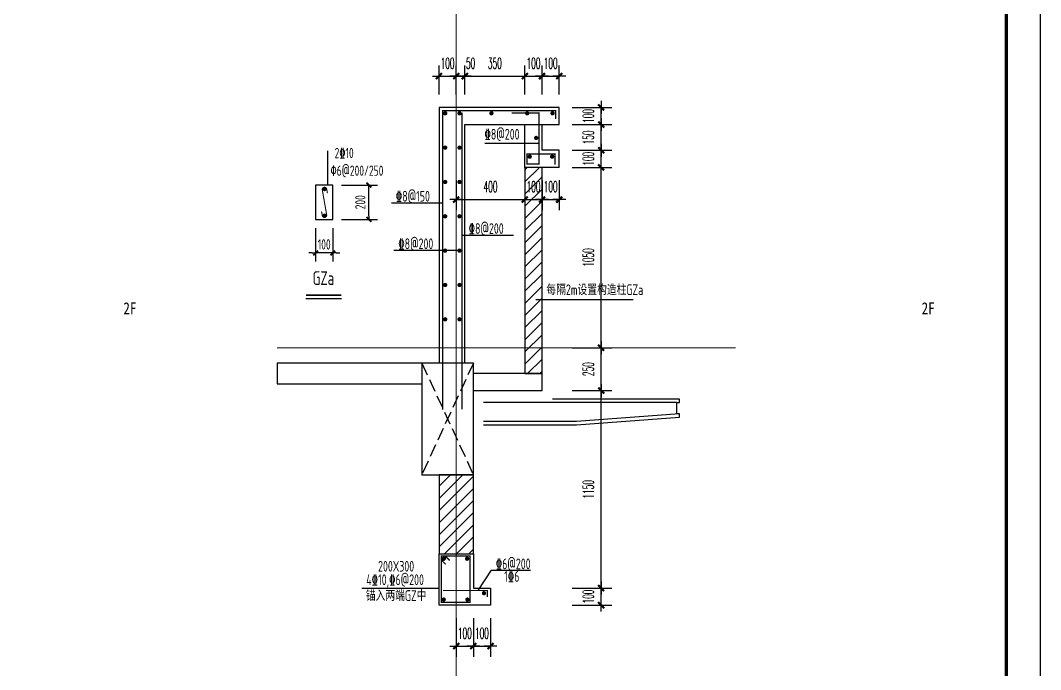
# Model space of a CAD drawing. Extents: x 169490 to 7584583, y -2399407 to 1374371.
# Drawn here: x 744359 to 750299, y 474849 to 478631 of the extents above; entities that cross this region are included whole.
import ezdxf
from ezdxf.enums import TextEntityAlignment as Align

# ---------------------------------------------------------------- set-up
doc = ezdxf.new("R2010")
doc.units = 0
doc.header["$LTSCALE"] = 100
for name, pattern in [('ACAD_ISO10W100', [18.5, 12, -3, 0.5, -3]), ('DASH', [0.35, 0.25, -0.1]), ('DIVIDE2', [15.875, 6.35, -3.175, 0, -3.175, 0, -3.175]), ('DOTE', [2.42, 2, -0.2, 0.02, -0.2])]:
    doc.linetypes.add(name, pattern=pattern)
doc.layers.get('0').update_dxf_attribs({"linetype": 'CONTINUOUS'})
doc.layers.get('DEFPOINTS').update_dxf_attribs({"linetype": 'CONTINUOUS'})
for name, color, linetype in [('10', 7, 'DIVIDE2'), ('A-TEXT(房间)', 243, 'CONTINUOUS'), ('PUB_HATCH', 8, 'CONTINUOUS'), ('S-BEAM-XRBAR', 20, 'CONTINUOUS'), ('S-DETL-LINE1', 2, 'CONTINUOUS'), ('S-DETL-RBAR', 1, 'CONTINUOUS'), ('S-DETL-TEXT', 7, 'CONTINUOUS'), ('S-SLAB-DIM', 92, 'CONTINUOUS'), ('WALL', 7, 'CONTINUOUS'), ('图框', 140, 'CONTINUOUS'), ('大样详图_文字', 60, 'CONTINUOUS'), ('尺寸标注', 3, 'CONTINUOUS'), ('立面', 73, 'CONTINUOUS')]:
    doc.layers.add(name, color=color, linetype=linetype)
doc.layers.add('DOTE', color=147, linetype='DOTE', lineweight=15)
doc.styles.add('DIM_FONT_T3', font='SIMPLEX', dxfattribs={"width": 0.494118, "bigfont": 'GBCBIG'})
doc.styles.add('TSSD_Dimension', font='Tssdeng.shx', dxfattribs={"width": 0.7, "bigfont": 'tssdchn.shx'})
doc.styles.add('TSSD_REIN', font='tssdeng.shx', dxfattribs={"width": 0.7, "bigfont": 'hztxt.shx'})
doc.styles.add('黑体', font='simhei.ttf', dxfattribs={"width": 0.7})
doc.dimstyles.new('DIMN100$TCH&&25', dxfattribs={"dimtxt": 63.75, "dimasz": 0.25, "dimexe": 62.5, "dimexo": 75, "dimgap": 43.125, "dimtad": 1, "dimdec": 0, "dimzin": 0, "dimdsep": 46, "dimtxsty": 'DIM_FONT_T3', "dimblk": '_DIMX', "dimcen": 0.09, "dimclrt": 7, "dimadec": 0, "dimazin": 0, "dimtfac": 1, "dimtdec": 0, "dimtix": 1, "dimtmove": 2, "dimatfit": 3, "dimldrblk": '_DIMX', "dimfxl": 10, "dimtolj": 1, "dimtzin": 0, "dimarcsym": 0})
doc.dimstyles.new('TSSD_20_100', dxfattribs={"dimtxt": 300, "dimasz": 100, "dimexe": 250, "dimexo": 250, "dimgap": 100, "dimtad": 1, "dimdec": 0, "dimlfac": 0.2, "dimzin": 0, "dimdsep": 46, "dimtxsty": 'TSSD_Dimension', "dimblk": '_TSDBK', "dimcen": 0, "dimclrt": 7, "dimadec": 0, "dimazin": 0, "dimtfac": 1, "dimtdec": 0, "dimtix": 1, "dimtmove": 2, "dimatfit": 3, "dimldrblk": '_TSDBK', "dimfxl": 1, "dimtolj": 1, "dimtzin": 0, "dimarcsym": 0})
pattern_1 = [(45, (-568684.42, -154730.44), (-35.3553532, 35.3553532), [])]

# ---------------------------------------------------------------- blocks, each defined once
blk = doc.blocks.new('_DIMX')
blk.add_line((-150, 0), (150, 0))
at = {"const_width": 50}
blk.add_lwpolyline([(-70, -70), (70, 70)], dxfattribs=at)
blk = doc.blocks.new('*D349')
at = {"layer": 'DEFPOINTS', "color": 0, "transparency": 16777216}
for p in [(747496.6, 478124.8), (747740.7, 478124.8), (747496.6, 478024.8)]:
    blk.add_point(p, dxfattribs=at)
at = {"layer": '尺寸标注', "color": 0, "lineweight": -2, "transparency": 16777216}
for p, q in [((747571.6, 478124.8), (747803.2, 478124.8)), ((747740.7, 478125), (747740.7, 478125.3)), ((747740.7, 478024.8), (747740.7, 478124.8)), ((747571.6, 478024.8), (747803.2, 478024.8)), ((747740.7, 478024.5), (747740.7, 478024.3))]:
    blk.add_line(p, q, dxfattribs=at)
at = {"layer": '尺寸标注', "color": 0, "lineweight": -2, "transparency": 16777216, "xscale": 0.25, "yscale": 0.25, "zscale": 0.25}
for p, rotation in [((747740.7, 478124.8), 270), ((747740.7, 478024.8), 90)]:
    blk.add_blockref('_DIMX', p, dxfattribs=dict(at, rotation=rotation))
at = {"layer": '尺寸标注', "color": 7, "transparency": 16777216, "insert": (747665.7, 478074.8), "char_height": 63.75, "attachment_point": 5, "rotation": 90, "style": 'DIM_FONT_T3'}
blk.add_mtext('\\A1;100', dxfattribs=at)
blk = doc.blocks.new('*D350')
at = {"layer": 'DEFPOINTS', "color": 0, "transparency": 16777216}
for p in [(747496.6, 478024.8), (747740.7, 478024.8), (747496.6, 477874.8)]:
    blk.add_point(p, dxfattribs=at)
at = {"layer": '尺寸标注', "color": 0, "lineweight": -2, "transparency": 16777216}
for p, q in [((747571.6, 478024.8), (747803.2, 478024.8)), ((747740.7, 478025), (747740.7, 478025.3)), ((747740.7, 477874.8), (747740.7, 478024.8)), ((747571.6, 477874.8), (747803.2, 477874.8)), ((747740.7, 477874.5), (747740.7, 477874.3))]:
    blk.add_line(p, q, dxfattribs=at)
at = {"layer": '尺寸标注', "color": 0, "lineweight": -2, "transparency": 16777216, "xscale": 0.25, "yscale": 0.25, "zscale": 0.25}
for p, rotation in [((747740.7, 478024.8), 270), ((747740.7, 477874.8), 90)]:
    blk.add_blockref('_DIMX', p, dxfattribs=dict(at, rotation=rotation))
at = {"layer": '尺寸标注', "color": 7, "transparency": 16777216, "insert": (747665.7, 477949.8), "char_height": 63.75, "attachment_point": 5, "rotation": 90, "style": 'DIM_FONT_T3'}
blk.add_mtext('\\A1;150', dxfattribs=at)
blk = doc.blocks.new('*D351')
at = {"layer": 'DEFPOINTS', "color": 0, "transparency": 16777216}
for p in [(747496.6, 477874.8), (747740.7, 477874.8), (747496.6, 477774.8)]:
    blk.add_point(p, dxfattribs=at)
at = {"layer": '尺寸标注', "color": 0, "lineweight": -2, "transparency": 16777216}
for p, q in [((747571.6, 477874.8), (747803.2, 477874.8)), ((747740.7, 477875), (747740.7, 477875.3)), ((747740.7, 477774.8), (747740.7, 477874.8)), ((747571.6, 477774.8), (747803.2, 477774.8)), ((747740.7, 477774.5), (747740.7, 477774.3))]:
    blk.add_line(p, q, dxfattribs=at)
at = {"layer": '尺寸标注', "color": 0, "lineweight": -2, "transparency": 16777216, "xscale": 0.25, "yscale": 0.25, "zscale": 0.25}
for p, rotation in [((747740.7, 477874.8), 270), ((747740.7, 477774.8), 90)]:
    blk.add_blockref('_DIMX', p, dxfattribs=dict(at, rotation=rotation))
at = {"layer": '尺寸标注', "color": 7, "transparency": 16777216, "insert": (747665.7, 477824.8), "char_height": 63.75, "attachment_point": 5, "rotation": 90, "style": 'DIM_FONT_T3'}
blk.add_mtext('\\A1;100', dxfattribs=at)
blk = doc.blocks.new('*D352')
at = {"layer": 'DEFPOINTS', "color": 0, "transparency": 16777216}
for p in [(747496.6, 477774.8), (747740.7, 477774.8), (747496.6, 476724.8)]:
    blk.add_point(p, dxfattribs=at)
at = {"layer": '尺寸标注', "color": 0, "lineweight": -2, "transparency": 16777216}
for p, q in [((747571.6, 477774.8), (747803.2, 477774.8)), ((747740.7, 476725), (747740.7, 477774.5)), ((747571.6, 476724.8), (747803.2, 476724.8))]:
    blk.add_line(p, q, dxfattribs=at)
at = {"layer": '尺寸标注', "color": 0, "lineweight": -2, "transparency": 16777216, "xscale": 0.25, "yscale": 0.25, "zscale": 0.25}
for p, rotation in [((747740.7, 477774.8), 90), ((747740.7, 476724.8), 270)]:
    blk.add_blockref('_DIMX', p, dxfattribs=dict(at, rotation=rotation))
at = {"layer": '尺寸标注', "color": 7, "transparency": 16777216, "insert": (747665.7, 477249.8), "char_height": 63.75, "attachment_point": 5, "rotation": 90, "style": 'DIM_FONT_T3'}
blk.add_mtext('\\A1;1050', dxfattribs=at)
blk = doc.blocks.new('*D353')
at = {"layer": 'DEFPOINTS', "color": 0, "transparency": 16777216}
for p in [(747496.6, 476724.8), (747740.7, 476724.8), (747496.6, 476474.8)]:
    blk.add_point(p, dxfattribs=at)
at = {"layer": '尺寸标注', "color": 0, "lineweight": -2, "transparency": 16777216}
for p, q in [((747571.6, 476724.8), (747803.2, 476724.8)), ((747740.7, 476475), (747740.7, 476724.5)), ((747571.6, 476474.8), (747803.2, 476474.8))]:
    blk.add_line(p, q, dxfattribs=at)
at = {"layer": '尺寸标注', "color": 0, "lineweight": -2, "transparency": 16777216, "xscale": 0.25, "yscale": 0.25, "zscale": 0.25}
for p, rotation in [((747740.7, 476724.8), 90), ((747740.7, 476474.8), 270)]:
    blk.add_blockref('_DIMX', p, dxfattribs=dict(at, rotation=rotation))
at = {"layer": '尺寸标注', "color": 7, "transparency": 16777216, "insert": (747665.7, 476599.8), "char_height": 63.75, "attachment_point": 5, "rotation": 90, "style": 'DIM_FONT_T3'}
blk.add_mtext('\\A1;250', dxfattribs=at)
blk = doc.blocks.new('*D354')
at = {"layer": 'DEFPOINTS', "color": 0, "transparency": 16777216}
for p in [(747496.6, 476474.8), (747740.7, 476474.8), (747496.6, 475324.8)]:
    blk.add_point(p, dxfattribs=at)
at = {"layer": '尺寸标注', "color": 0, "lineweight": -2, "transparency": 16777216}
for p, q in [((747571.6, 476474.8), (747803.2, 476474.8)), ((747740.7, 475325), (747740.7, 476474.5)), ((747571.6, 475324.8), (747803.2, 475324.8))]:
    blk.add_line(p, q, dxfattribs=at)
at = {"layer": '尺寸标注', "color": 0, "lineweight": -2, "transparency": 16777216, "xscale": 0.25, "yscale": 0.25, "zscale": 0.25}
for p, rotation in [((747740.7, 476474.8), 90), ((747740.7, 475324.8), 270)]:
    blk.add_blockref('_DIMX', p, dxfattribs=dict(at, rotation=rotation))
at = {"layer": '尺寸标注', "color": 7, "transparency": 16777216, "insert": (747665.7, 475899.8), "char_height": 63.75, "attachment_point": 5, "rotation": 90, "style": 'DIM_FONT_T3'}
blk.add_mtext('\\A1;1150', dxfattribs=at)
blk = doc.blocks.new('*D355')
at = {"layer": 'DEFPOINTS', "color": 0, "transparency": 16777216}
for p in [(747496.6, 475324.8), (747740.7, 475324.8), (747496.6, 475224.8)]:
    blk.add_point(p, dxfattribs=at)
at = {"layer": '尺寸标注', "color": 0, "lineweight": -2, "transparency": 16777216}
for p, q in [((747571.6, 475324.8), (747803.2, 475324.8)), ((747740.7, 475325), (747740.7, 475325.3)), ((747740.7, 475224.8), (747740.7, 475324.8)), ((747571.6, 475224.8), (747803.2, 475224.8)), ((747740.7, 475224.5), (747740.7, 475224.3))]:
    blk.add_line(p, q, dxfattribs=at)
at = {"layer": '尺寸标注', "color": 0, "lineweight": -2, "transparency": 16777216, "xscale": 0.25, "yscale": 0.25, "zscale": 0.25}
for p, rotation in [((747740.7, 475324.8), 270), ((747740.7, 475224.8), 90)]:
    blk.add_blockref('_DIMX', p, dxfattribs=dict(at, rotation=rotation))
at = {"layer": '尺寸标注', "color": 7, "transparency": 16777216, "insert": (747665.7, 475274.8), "char_height": 63.75, "attachment_point": 5, "rotation": 90, "style": 'DIM_FONT_T3'}
blk.add_mtext('\\A1;100', dxfattribs=at)
blk = doc.blocks.new('*D356')
at = {"layer": 'DEFPOINTS', "color": 0, "transparency": 16777216}
for p in [(747396.6, 477774.8), (747496.6, 477774.8), (747496.6, 477587.6)]:
    blk.add_point(p, dxfattribs=at)
at = {"layer": '尺寸标注', "color": 0, "lineweight": -2, "transparency": 16777216}
for p, q in [((747396.6, 477699.8), (747396.6, 477525.1)), ((747496.6, 477699.8), (747496.6, 477525.1)), ((747396.3, 477587.6), (747396.1, 477587.6)), ((747396.6, 477587.6), (747496.6, 477587.6)), ((747496.8, 477587.6), (747497.1, 477587.6))]:
    blk.add_line(p, q, dxfattribs=at)
at = {"layer": '尺寸标注', "color": 0, "lineweight": -2, "transparency": 16777216, "xscale": 0.25, "yscale": 0.25, "zscale": 0.25}
blk.add_blockref('_DIMX', (747396.6, 477587.6), dxfattribs=at)
at = {"layer": '尺寸标注', "color": 0, "lineweight": -2, "transparency": 16777216, "xscale": 0.25, "yscale": 0.25, "zscale": 0.25, "rotation": 180}
blk.add_blockref('_DIMX', (747496.6, 477587.6), dxfattribs=at)
at = {"layer": '尺寸标注', "color": 7, "transparency": 16777216, "insert": (747446.6, 477662.6), "char_height": 63.75, "attachment_point": 5, "style": 'DIM_FONT_T3'}
blk.add_mtext('\\A1;100', dxfattribs=at)
blk = doc.blocks.new('*D357')
at = {"layer": 'DEFPOINTS', "color": 0, "transparency": 16777216}
for p in [(747296.6, 477774.8), (747396.6, 477774.8), (747396.6, 477587.6)]:
    blk.add_point(p, dxfattribs=at)
at = {"layer": '尺寸标注', "color": 0, "lineweight": -2, "transparency": 16777216}
for p, q in [((747296.6, 477699.8), (747296.6, 477525.1)), ((747396.6, 477699.8), (747396.6, 477525.1)), ((747296.3, 477587.6), (747296.1, 477587.6)), ((747296.6, 477587.6), (747396.6, 477587.6)), ((747396.8, 477587.6), (747397.1, 477587.6))]:
    blk.add_line(p, q, dxfattribs=at)
at = {"layer": '尺寸标注', "color": 0, "lineweight": -2, "transparency": 16777216, "xscale": 0.25, "yscale": 0.25, "zscale": 0.25}
blk.add_blockref('_DIMX', (747296.6, 477587.6), dxfattribs=at)
at = {"layer": '尺寸标注', "color": 0, "lineweight": -2, "transparency": 16777216, "xscale": 0.25, "yscale": 0.25, "zscale": 0.25, "rotation": 180}
blk.add_blockref('_DIMX', (747396.6, 477587.6), dxfattribs=at)
at = {"layer": '尺寸标注', "color": 7, "transparency": 16777216, "insert": (747346.6, 477662.6), "char_height": 63.75, "attachment_point": 5, "style": 'DIM_FONT_T3'}
blk.add_mtext('\\A1;100', dxfattribs=at)
blk = doc.blocks.new('*D358')
at = {"layer": 'DEFPOINTS', "color": 0, "transparency": 16777216}
for p in [(746896.6, 477774.8), (747296.6, 477774.8), (747296.6, 477587.6)]:
    blk.add_point(p, dxfattribs=at)
at = {"layer": '尺寸标注', "color": 0, "lineweight": -2, "transparency": 16777216}
for p, q in [((746896.6, 477699.8), (746896.6, 477525.1)), ((747296.6, 477699.8), (747296.6, 477525.1)), ((746896.8, 477587.6), (747296.3, 477587.6))]:
    blk.add_line(p, q, dxfattribs=at)
at = {"layer": '尺寸标注', "color": 0, "lineweight": -2, "transparency": 16777216, "xscale": 0.25, "yscale": 0.25, "zscale": 0.25, "rotation": 180}
blk.add_blockref('_DIMX', (746896.6, 477587.6), dxfattribs=at)
at = {"layer": '尺寸标注', "color": 0, "lineweight": -2, "transparency": 16777216, "xscale": 0.25, "yscale": 0.25, "zscale": 0.25}
blk.add_blockref('_DIMX', (747296.6, 477587.6), dxfattribs=at)
at = {"layer": '尺寸标注', "color": 7, "transparency": 16777216, "insert": (747096.6, 477662.6), "char_height": 63.75, "attachment_point": 5, "style": 'DIM_FONT_T3'}
blk.add_mtext('\\A1;400', dxfattribs=at)
blk = doc.blocks.new('gghhhh')
at = {"layer": 'S-DETL-RBAR', "const_width": 7.5}
blk.add_lwpolyline([(5811284.9, -2287289.6), (5811452.4, -2287289.6), (5811452.4, -2287559.4), (5811284.9, -2287559.4)], close=True, dxfattribs=at)
for points in [[(5811284.9, -2287312.6), (5811310.9, -2287338.6)], [(5811333.8, -2287315.6), (5811307.9, -2287289.6)], [(5811552.7, -2287529.3), (5811552.7, -2287490.4), (5811295.3, -2287490.4)]]:
    blk.add_lwpolyline(points, dxfattribs=at)
at = {"layer": 'S-DETL-RBAR', "const_width": 12.5}
for points in [[(5811293.2, -2287305.4, 1), (5811305.7, -2287305.4, 1)], [(5811428.8, -2287305.4, 1), (5811441.3, -2287305.4, 1)], [(5811527.3, -2287505.9, 1), (5811539.8, -2287505.9, 1)], [(5811292.7, -2287543.4, 1), (5811305.2, -2287543.4, 1)], [(5811430.9, -2287543.4, 1), (5811443.4, -2287543.4, 1)]]:
    blk.add_lwpolyline(points, format="xyb", close=True, dxfattribs=at)
at = {"layer": 'S-DETL-TEXT'}
for p, q in [((5811575.7, -2287372.9), (5811497.1, -2287490.4)), ((5811575.7, -2287372.9), (5811805, -2287372.9)), ((5810822.9, -2287476.9), (5811220.6, -2287476.9)), ((5810822.9, -2287476.9), (5811271.5, -2287476.9))]:
    blk.add_line(p, q, dxfattribs=at)
at = {"layer": 'S-DETL-TEXT', "style": 'TSSD_REIN', "width": 0.7}
for s, p in [('%%1326@200', (5811601.9, -2287366.6, 3.7)), ('200X300', (5810917, -2287380.5, 3.7)), ('4%%13210,%%1326@200', (5810848.2, -2287458.9, 3.7)), ('1%%1326', (5811651.2, -2287439.4, 3.7)), ('锚入两端GZ中', (5810845.6, -2287551.2))]:
    blk.add_text(s, height=62.5, dxfattribs=at).set_placement(p)
blk = doc.blocks.new('*D564')
at = {"layer": 'DEFPOINTS', "color": 0, "transparency": 16777216}
for p in [(746996.6, 475224.8), (747096.6, 475224.8), (747096.6, 474986.5)]:
    blk.add_point(p, dxfattribs=at)
at = {"layer": '尺寸标注', "color": 0, "lineweight": -2, "transparency": 16777216}
for p, q in [((746996.6, 475149.8), (746996.6, 474924)), ((747096.6, 475149.8), (747096.6, 474924)), ((746996.3, 474986.5), (746996.1, 474986.5)), ((746996.6, 474986.5), (747096.6, 474986.5)), ((747096.8, 474986.5), (747097.1, 474986.5))]:
    blk.add_line(p, q, dxfattribs=at)
at = {"layer": '尺寸标注', "color": 0, "lineweight": -2, "transparency": 16777216, "xscale": 0.25, "yscale": 0.25, "zscale": 0.25}
blk.add_blockref('_DIMX', (746996.6, 474986.5), dxfattribs=at)
at = {"layer": '尺寸标注', "color": 0, "lineweight": -2, "transparency": 16777216, "xscale": 0.25, "yscale": 0.25, "zscale": 0.25, "rotation": 180}
blk.add_blockref('_DIMX', (747096.6, 474986.5), dxfattribs=at)
at = {"layer": '尺寸标注', "color": 7, "transparency": 16777216, "insert": (747046.6, 475061.5), "char_height": 63.75, "attachment_point": 5, "style": 'DIM_FONT_T3'}
blk.add_mtext('\\A1;100', dxfattribs=at)
blk = doc.blocks.new('*D565')
at = {"layer": 'DEFPOINTS', "color": 0, "transparency": 16777216}
for p in [(746896.6, 475224.8), (746996.6, 475224.8), (746996.6, 474986.5)]:
    blk.add_point(p, dxfattribs=at)
at = {"layer": '尺寸标注', "color": 0, "lineweight": -2, "transparency": 16777216}
for p, q in [((746896.6, 475149.8), (746896.6, 474924)), ((746996.6, 475149.8), (746996.6, 474924)), ((746896.3, 474986.5), (746896.1, 474986.5)), ((746896.6, 474986.5), (746996.6, 474986.5)), ((746996.8, 474986.5), (746997.1, 474986.5))]:
    blk.add_line(p, q, dxfattribs=at)
at = {"layer": '尺寸标注', "color": 0, "lineweight": -2, "transparency": 16777216, "xscale": 0.25, "yscale": 0.25, "zscale": 0.25}
blk.add_blockref('_DIMX', (746896.6, 474986.5), dxfattribs=at)
at = {"layer": '尺寸标注', "color": 0, "lineweight": -2, "transparency": 16777216, "xscale": 0.25, "yscale": 0.25, "zscale": 0.25, "rotation": 180}
blk.add_blockref('_DIMX', (746996.6, 474986.5), dxfattribs=at)
at = {"layer": '尺寸标注', "color": 7, "transparency": 16777216, "insert": (746946.6, 475061.5), "char_height": 63.75, "attachment_point": 5, "style": 'DIM_FONT_T3'}
blk.add_mtext('\\A1;100', dxfattribs=at)
blk = doc.blocks.new('*D566')
at = {"layer": 'DEFPOINTS', "color": 0, "transparency": 16777216}
for p in [(747396.6, 478306.9), (747296.6, 478124.8), (747396.6, 478124.8)]:
    blk.add_point(p, dxfattribs=at)
at = {"layer": '尺寸标注', "color": 0, "lineweight": -2, "transparency": 16777216}
for p, q in [((747296.6, 478199.8), (747296.6, 478369.4)), ((747396.6, 478199.8), (747396.6, 478369.4)), ((747296.3, 478306.9), (747296.1, 478306.9)), ((747296.6, 478306.9), (747396.6, 478306.9)), ((747396.8, 478306.9), (747397.1, 478306.9))]:
    blk.add_line(p, q, dxfattribs=at)
at = {"layer": '尺寸标注', "color": 0, "lineweight": -2, "transparency": 16777216, "xscale": 0.25, "yscale": 0.25, "zscale": 0.25}
blk.add_blockref('_DIMX', (747296.6, 478306.9), dxfattribs=at)
at = {"layer": '尺寸标注', "color": 0, "lineweight": -2, "transparency": 16777216, "xscale": 0.25, "yscale": 0.25, "zscale": 0.25, "rotation": 180}
blk.add_blockref('_DIMX', (747396.6, 478306.9), dxfattribs=at)
at = {"layer": '尺寸标注', "color": 7, "transparency": 16777216, "insert": (747346.6, 478381.9), "char_height": 63.75, "attachment_point": 5, "style": 'DIM_FONT_T3'}
blk.add_mtext('\\A1;100', dxfattribs=at)
blk = doc.blocks.new('*D567')
at = {"layer": 'DEFPOINTS', "color": 0, "transparency": 16777216}
for p in [(747496.6, 478306.9), (747396.6, 478124.8), (747496.6, 478124.8)]:
    blk.add_point(p, dxfattribs=at)
at = {"layer": '尺寸标注', "color": 0, "lineweight": -2, "transparency": 16777216}
for p, q in [((747396.6, 478199.8), (747396.6, 478369.4)), ((747496.6, 478199.8), (747496.6, 478369.4)), ((747396.3, 478306.9), (747396.1, 478306.9)), ((747396.6, 478306.9), (747496.6, 478306.9)), ((747496.8, 478306.9), (747497.1, 478306.9))]:
    blk.add_line(p, q, dxfattribs=at)
at = {"layer": '尺寸标注', "color": 0, "lineweight": -2, "transparency": 16777216, "xscale": 0.25, "yscale": 0.25, "zscale": 0.25}
blk.add_blockref('_DIMX', (747396.6, 478306.9), dxfattribs=at)
at = {"layer": '尺寸标注', "color": 0, "lineweight": -2, "transparency": 16777216, "xscale": 0.25, "yscale": 0.25, "zscale": 0.25, "rotation": 180}
blk.add_blockref('_DIMX', (747496.6, 478306.9), dxfattribs=at)
at = {"layer": '尺寸标注', "color": 7, "transparency": 16777216, "insert": (747446.6, 478381.9), "char_height": 63.75, "attachment_point": 5, "style": 'DIM_FONT_T3'}
blk.add_mtext('\\A1;100', dxfattribs=at)
blk = doc.blocks.new('*D568')
at = {"layer": 'DEFPOINTS', "color": 0, "transparency": 16777216}
for p in [(747296.6, 478306.9), (746946.6, 478124.8), (747296.6, 478124.8)]:
    blk.add_point(p, dxfattribs=at)
at = {"layer": '尺寸标注', "color": 0, "lineweight": -2, "transparency": 16777216}
for p, q in [((746946.6, 478199.8), (746946.6, 478369.4)), ((747296.6, 478199.8), (747296.6, 478369.4)), ((746946.8, 478306.9), (747296.3, 478306.9))]:
    blk.add_line(p, q, dxfattribs=at)
at = {"layer": '尺寸标注', "color": 0, "lineweight": -2, "transparency": 16777216, "xscale": 0.25, "yscale": 0.25, "zscale": 0.25, "rotation": 180}
blk.add_blockref('_DIMX', (746946.6, 478306.9), dxfattribs=at)
at = {"layer": '尺寸标注', "color": 0, "lineweight": -2, "transparency": 16777216, "xscale": 0.25, "yscale": 0.25, "zscale": 0.25}
blk.add_blockref('_DIMX', (747296.6, 478306.9), dxfattribs=at)
at = {"layer": '尺寸标注', "color": 7, "transparency": 16777216, "insert": (747121.6, 478381.9), "char_height": 63.75, "attachment_point": 5, "style": 'DIM_FONT_T3'}
blk.add_mtext('\\A1;350', dxfattribs=at)
blk = doc.blocks.new('*D569')
at = {"layer": 'DEFPOINTS', "color": 0, "transparency": 16777216}
for p in [(746946.6, 478306.9), (746896.6, 478124.8), (746946.6, 478124.8)]:
    blk.add_point(p, dxfattribs=at)
at = {"layer": '尺寸标注', "color": 0, "lineweight": -2, "transparency": 16777216}
for p, q in [((746896.6, 478199.8), (746896.6, 478369.4)), ((746946.6, 478199.8), (746946.6, 478369.4)), ((746896.3, 478306.9), (746896.1, 478306.9)), ((746896.6, 478306.9), (746946.6, 478306.9)), ((746946.8, 478306.9), (746947.1, 478306.9))]:
    blk.add_line(p, q, dxfattribs=at)
at = {"layer": '尺寸标注', "color": 0, "lineweight": -2, "transparency": 16777216, "xscale": 0.25, "yscale": 0.25, "zscale": 0.25}
blk.add_blockref('_DIMX', (746896.6, 478306.9), dxfattribs=at)
at = {"layer": '尺寸标注', "color": 0, "lineweight": -2, "transparency": 16777216, "xscale": 0.25, "yscale": 0.25, "zscale": 0.25, "rotation": 180}
blk.add_blockref('_DIMX', (746946.6, 478306.9), dxfattribs=at)
at = {"layer": '尺寸标注', "color": 7, "transparency": 16777216, "insert": (746980.6, 478381.9), "char_height": 63.75, "attachment_point": 5, "style": 'DIM_FONT_T3'}
blk.add_mtext('\\A1;50', dxfattribs=at)
blk = doc.blocks.new('*D570')
at = {"layer": 'DEFPOINTS', "color": 0, "transparency": 16777216}
for p in [(746896.6, 478306.9), (746796.6, 478124.8), (746896.6, 478124.8)]:
    blk.add_point(p, dxfattribs=at)
at = {"layer": '尺寸标注', "color": 0, "lineweight": -2, "transparency": 16777216}
for p, q in [((746796.6, 478199.8), (746796.6, 478369.4)), ((746896.6, 478199.8), (746896.6, 478369.4)), ((746796.3, 478306.9), (746796.1, 478306.9)), ((746796.6, 478306.9), (746896.6, 478306.9)), ((746896.8, 478306.9), (746897.1, 478306.9))]:
    blk.add_line(p, q, dxfattribs=at)
at = {"layer": '尺寸标注', "color": 0, "lineweight": -2, "transparency": 16777216, "xscale": 0.25, "yscale": 0.25, "zscale": 0.25}
blk.add_blockref('_DIMX', (746796.6, 478306.9), dxfattribs=at)
at = {"layer": '尺寸标注', "color": 0, "lineweight": -2, "transparency": 16777216, "xscale": 0.25, "yscale": 0.25, "zscale": 0.25, "rotation": 180}
blk.add_blockref('_DIMX', (746896.6, 478306.9), dxfattribs=at)
at = {"layer": '尺寸标注', "color": 7, "transparency": 16777216, "insert": (746846.6, 478381.9), "char_height": 63.75, "attachment_point": 5, "style": 'DIM_FONT_T3'}
blk.add_mtext('\\A1;100', dxfattribs=at)
blk = doc.blocks.new('_TSDBK')
blk.add_line((-1, 0), (0, 0))
at = {"const_width": 0.5}
blk.add_lwpolyline([(-0.7, -0.7), (0.7, 0.7)], dxfattribs=at)
blk = doc.blocks.new('*D3975')
at = {"layer": 'DEFPOINTS', "color": 0, "transparency": 16777216}
for p in [(2763500, 740316), (2764551, 740316), (2763500, 739316)]:
    blk.add_point(p, dxfattribs=at)
at = {"layer": 'S-SLAB-DIM', "color": 0, "lineweight": -2, "transparency": 16777216}
for p, q in [((2763750, 740316), (2764801, 740316)), ((2764551, 739416), (2764551, 740216)), ((2763750, 739316), (2764801, 739316))]:
    blk.add_line(p, q, dxfattribs=at)
at = {"layer": 'S-SLAB-DIM', "color": 0, "lineweight": -2, "transparency": 16777216, "xscale": 100, "yscale": 100, "zscale": 100}
for p, rotation in [((2764551, 740316), 90), ((2764551, 739316), 270)]:
    blk.add_blockref('_TSDBK', p, dxfattribs=dict(at, rotation=rotation))
at = {"layer": 'S-SLAB-DIM', "color": 7, "transparency": 16777216, "insert": (2764301, 739816), "char_height": 300, "attachment_point": 5, "rotation": 90, "style": 'TSSD_Dimension'}
blk.add_mtext('\\A1;200', dxfattribs=at)
blk = doc.blocks.new('*D3976')
at = {"layer": 'DEFPOINTS', "color": 0, "transparency": 16777216}
for p in [(2763000, 739316), (2763500, 739316), (2763000, 738338)]:
    blk.add_point(p, dxfattribs=at)
at = {"layer": 'S-SLAB-DIM', "color": 0, "lineweight": -2, "transparency": 16777216}
for p, q in [((2763000, 739066), (2763000, 738088)), ((2763500, 739066), (2763500, 738088)), ((2762900, 738338), (2762800, 738338)), ((2763500, 738338), (2763000, 738338)), ((2763600, 738338), (2763700, 738338))]:
    blk.add_line(p, q, dxfattribs=at)
at = {"layer": 'S-SLAB-DIM', "color": 0, "lineweight": -2, "transparency": 16777216, "xscale": 100, "yscale": 100, "zscale": 100}
blk.add_blockref('_TSDBK', (2763000, 738338), dxfattribs=at)
at = {"layer": 'S-SLAB-DIM', "color": 0, "lineweight": -2, "transparency": 16777216, "xscale": 100, "yscale": 100, "zscale": 100, "rotation": 180}
blk.add_blockref('_TSDBK', (2763500, 738338), dxfattribs=at)
at = {"layer": 'S-SLAB-DIM', "color": 7, "transparency": 16777216, "insert": (2763250, 738588), "char_height": 300, "attachment_point": 5, "style": 'TSSD_Dimension'}
blk.add_mtext('\\A1;100', dxfattribs=at)
blk = doc.blocks.new('BW-3345082', base_point=(2762717.9, 737011.7, 0))
at = {"layer": 'S-BEAM-XRBAR', "const_width": 30}
blk.add_lwpolyline([(2763172.5, 739546), (2763193.4, 739427.8, 0.9998467), (2763321.4, 739450.4), (2763193.4, 740175.2, -1.0001533), (2763321.4, 740197.8), (2763342.3, 740079.6)], format="xyb", dxfattribs=at)
at = {"layer": 'S-BEAM-XRBAR', "const_width": 50}
for points in [[(2763232.4, 740186.5, 1), (2763282.4, 740186.5, 1)], [(2763232.4, 739439.1, 1), (2763282.4, 739439.1, 1)]]:
    blk.add_lwpolyline(points, format="xyb", close=True, dxfattribs=at)
at = {"layer": 'S-DETL-LINE1'}
blk.add_lwpolyline([(2763499.5, 740316.5), (2762999.5, 740316.5), (2762999.5, 739316.5), (2763499.5, 739316.5)], close=True, dxfattribs=at)
at = {"layer": 'S-DETL-TEXT'}
blk.add_line((2762717.9, 737011.7), (2763748.5, 737011.7), dxfattribs=at)
at = {"layer": 'S-DETL-TEXT', "const_width": 50}
blk.add_lwpolyline([(2762717.9, 737111.7), (2763748.5, 737111.7)], dxfattribs=at)
at = {"layer": '大样详图_文字'}
blk.add_lwpolyline([(2763358, 740316.5), (2763358, 741314.4)], dxfattribs=at)
at = {"layer": 'S-DETL-TEXT', "style": 'TSSD_REIN', "width": 0.7}
blk.add_text('GZa', height=400, dxfattribs=at).set_placement((2763225.5, 737286.7), align=Align.BOTTOM_CENTER)
at = {"layer": '大样详图_文字', "style": 'TSSD_REIN', "width": 0.7}
blk.add_text('2%%13210', height=300, dxfattribs=at).set_placement((2764107.1, 741009.4), align=Align.BOTTOM_RIGHT)
blk.add_text('%%1306@200/250', height=300, dxfattribs=at).set_placement((2763434.3, 740586.3))
at = {"layer": 'S-SLAB-DIM'}
for base, p2, angle, picture, middle in [((2764551.2, 740316.5), (2763499.5, 740316.5), 90, '*D3975', (2764301.2, 739816.5)), ((2762999.5, 738338.5), (2762999.5, 739316.5), 180, '*D3976', (2763249.5, 738588.5))]:
    dim = blk.add_linear_dim(base=base, p1=(2763499.5, 739316.5), p2=p2, angle=angle, dimstyle='TSSD_20_100', dxfattribs=at)
    dim.commit()
    dim.dimension.update_dxf_attribs({"geometry": picture, "text_midpoint": middle})

msp = doc.modelspace()

# ---------------------------------------------------------------- hatches: boundary and pattern name
at = {"layer": 'PUB_HATCH'}
h = msp.add_hatch(dxfattribs=at)
h.set_pattern_fill('普通砖', color=256, scale=20, style=0)
h.set_pattern_definition(pattern_1)
h.paths.add_polyline_path([(747296.6, 476574.8), (747396.6, 476574.8), (747396.6, 477774.8), (747296.6, 477774.8)])
h = msp.add_hatch(dxfattribs=at)
h.set_pattern_fill('普通砖', color=256, scale=20, style=0)
h.set_pattern_definition(pattern_1)
h.paths.add_polyline_path([(746796.6, 475524.8), (746996.6, 475524.8), (746996.6, 475984.8), (746796.6, 475984.8)])

# ---------------------------------------------------------------- linework, layer by layer
at = {"layer": '10', "ltscale": 10}
msp.add_line((747379.4, 477913.6), (747062.5, 477913.6), dxfattribs=at)
at = {"layer": 'DOTE', "linetype": 'ACAD_ISO10W100', "ltscale": 100}
for p, q in [((746896.6, 485424.8), (746896.6, 471224.8)), ((745854.8, 476724.8), (748523.7, 476724.8))]:
    msp.add_line(p, q, dxfattribs=at)
at = {"layer": 'S-DETL-RBAR', "const_width": 7.5}
for points in [[(746818.7, 476363.7), (746818.7, 478105.7), (747476.5, 478105.7), (747476.5, 478057.1)], [(746931.3, 478093.5), (746931.3, 476365.3)], [(747471.6, 477791.8), (747471.6, 477852.6), (747309.4, 477852.6), (747309.4, 477794.5), (747379.4, 477794.5), (747379.4, 478091.6), (747219.3, 478091.6)]]:
    msp.add_lwpolyline(points, dxfattribs=at)
at = {"layer": 'S-DETL-RBAR', "const_width": 12.5}
for points in [[(746826.4, 478090.2, 1), (746838.9, 478090.2, 1)], [(746909.7, 478090.2, 1), (746922.2, 478090.2, 1)], [(747095.5, 478090.2, 1), (747108, 478090.2, 1)], [(747303.9, 478090.2, 1), (747316.4, 478090.2, 1)], [(747451.5, 478090.2, 1), (747464, 478090.2, 1)], [(747356.2, 477946.9, 1), (747368.7, 477946.9, 1)], [(746826.4, 477890.2, 1), (746838.9, 477890.2, 1)], [(746909.7, 477890.2, 1), (746922.2, 477890.2, 1)], [(747318.4, 477837.5, 1), (747330.9, 477837.5, 1)], [(747448.7, 477837.7, 1), (747461.2, 477837.7, 1)], [(746826.4, 477690.2, 1), (746838.9, 477690.2, 1)], [(746909.7, 477690.2, 1), (746922.2, 477690.2, 1)], [(746826.4, 477490.2, 1), (746838.9, 477490.2, 1)], [(746909.7, 477490.2, 1), (746922.2, 477490.2, 1)], [(746826.4, 477290.2, 1), (746838.9, 477290.2, 1)], [(746909.7, 477290.2, 1), (746922.2, 477290.2, 1)], [(746826.4, 477090.2, 1), (746838.9, 477090.2, 1)], [(746909.7, 477090.2, 1), (746922.2, 477090.2, 1)], [(746826.4, 476890.2, 1), (746838.9, 476890.2, 1)], [(746909.7, 476890.2, 1), (746922.2, 476890.2, 1)]]:
    msp.add_lwpolyline(points, format="xyb", close=True, dxfattribs=at)
at = {"layer": 'S-DETL-TEXT'}
for p, q in [((746818.7, 477567.1), (746519.7, 477567.1)), ((747230.2, 477379), (746931.3, 477379)), ((746909.7, 477290.2), (746533.6, 477290.2))]:
    msp.add_line(p, q, dxfattribs=at)
at = {"layer": 'S-DETL-TEXT', "color": 2}
msp.add_line((747359.9, 477005.2), (747926.4, 477005.2), dxfattribs=at)
at = {"layer": 'WALL'}
for p, q in [((747496.6, 478124.8), (746796.6, 478124.8)), ((746796.6, 478124.8), (746796.6, 476634.8)), ((747496.6, 478024.8), (747496.6, 478124.8)), ((746946.6, 478024.8), (747496.6, 478024.8)), ((746946.6, 476634.8), (746946.6, 478024.8)), ((747296.6, 477774.8), (747296.6, 478024.8)), ((747396.6, 477874.8), (747396.6, 478024.8)), ((747496.6, 477874.8), (747396.6, 477874.8)), ((747496.6, 477774.8), (747496.6, 477874.8)), ((747496.6, 477774.8), (747296.6, 477774.8)), ((747296.6, 477774.8), (747296.6, 476574.8)), ((747396.6, 476574.8), (747396.6, 477774.8)), ((746996.6, 476634.8), (745854.8, 476634.8)), ((745854.8, 476634.8), (745854.8, 476514.8)), ((746696.6, 476634.8), (746696.6, 475984.8)), ((746996.6, 475984.8), (746996.6, 476634.8)), ((747396.6, 476574.8), (746996.6, 476574.8)), ((747296.6, 476574.8), (747396.6, 476574.8)), ((747396.6, 476474.8), (747396.6, 476574.8)), ((745854.8, 476514.8), (746696.6, 476514.8)), ((746996.6, 476474.8), (747396.6, 476474.8)), ((746696.6, 475984.8), (746996.6, 475984.8)), ((746996.6, 475984.8), (746796.6, 475984.8)), ((746796.6, 475984.8), (746796.6, 475524.8)), ((746996.6, 475524.8), (746996.6, 475984.8)), ((746796.6, 475224.8), (746796.6, 475524.8)), ((746796.6, 475524.8), (746996.6, 475524.8)), ((746796.6, 475524.8), (746996.6, 475524.8)), ((746996.6, 475524.8), (746996.6, 475324.8)), ((746996.6, 475324.8), (747096.6, 475324.8)), ((747096.6, 475324.8), (747096.6, 475224.8)), ((747096.6, 475224.8), (746796.6, 475224.8))]:
    msp.add_line(p, q, dxfattribs=at)
at = {"layer": 'WALL', "linetype": 'DASH', "ltscale": 3}
for p, q in [((746996.6, 476634.8), (746696.6, 475984.8)), ((746696.6, 476634.8), (746996.6, 475984.8))]:
    msp.add_line(p, q, dxfattribs=at)
at = {"layer": '图框'}
msp.add_lwpolyline([(738419.3, 488385.4), (738419.3, 467365.4), (750299.3, 467365.4), (750299.3, 488385.4)], close=True, dxfattribs=at)
at = {"layer": '图框', "const_width": 20}
msp.add_lwpolyline([(738619.3, 487885.4), (738619.3, 467565.4), (750099.3, 467565.4), (750099.3, 487885.4)], close=True, dxfattribs=at)
at = {"layer": '立面', "color": 4}
msp.add_line((748181.6, 476404.8), (747056.6, 476404.8), dxfattribs=at)
for points in [[(747056.6, 476274.8), (747596.6, 476274.8), (748196.6, 476319.8), (748196.6, 476339.8), (748181.6, 476338.6), (748181.6, 476404.8), (748196.6, 476404.8), (748196.6, 476424.8), (747456.6, 476424.8)], [(748196.6, 476339.7), (747597.3, 476294.8), (747056.6, 476294.8)]]:
    msp.add_lwpolyline(points, dxfattribs=at)

# ---------------------------------------------------------------- block references
at = {"layer": 'S-DETL-LINE1', "xscale": 0.2, "yscale": 0.2, "zscale": 0.2}
msp.add_blockref('BW-3345082', (746021.9, 477011.2, 0), dxfattribs=at)
at = {"layer": 'S-DETL-RBAR'}
msp.add_blockref('gghhhh', (-5064475, 2762800.8), dxfattribs=at)

# ---------------------------------------------------------------- texts
at = {"layer": 'A-TEXT(房间)', "style": '黑体', "width": 0.8}
for p in [(744958.9, 476919.3), (749606.6, 476919.3)]:
    msp.add_text('2F', height=70, dxfattribs=at).set_placement(p)
at = {"layer": 'S-DETL-TEXT', "style": 'TSSD_REIN', "width": 0.7}
for s, p in [('%%1328@200', (747061.3, 477937)), ('%%1328@150', (746545.2, 477575.9)), ('%%1328@200', (746969, 477387.8)), ('%%1328@200', (746559.1, 477299))]:
    msp.add_text(s, height=62.5, dxfattribs=at).set_placement(p)
at = {"layer": 'S-DETL-TEXT', "color": 2, "style": 'TSSD_REIN', "width": 0.7}
msp.add_text('每隔2m设置构造柱GZa', height=62.5, dxfattribs=at).set_placement((747421.8, 477031.2))

# ---------------------------------------------------------------- dimensions: what is measured, and where the dimension line sits
at = {"layer": '尺寸标注'}
for p1, p2, distance, picture, middle in [((746796.6, 478124.8), (746896.6, 478124.8), 182.1, '*D570', (746846.6, 478381.9)), ((746946.6, 478124.8), (747296.6, 478124.8), 182.1, '*D568', (747121.6, 478381.9)), ((747296.6, 478124.8), (747396.6, 478124.8), 182.1, '*D566', (747346.6, 478381.9)), ((747396.6, 478124.8), (747496.6, 478124.8), 182.1, '*D567', (747446.6, 478381.9)), ((747496.6, 478024.8), (747496.6, 478124.8), -244.2, '*D349', (747665.7, 478074.8)), ((747496.6, 477874.8), (747496.6, 478024.8), -244.2, '*D350', (747665.7, 477949.8)), ((747496.6, 477774.8), (747496.6, 477874.8), -244.2, '*D351', (747665.7, 477824.8)), ((746896.6, 477774.8), (747296.6, 477774.8), -187.2, '*D358', (747096.6, 477662.6)), ((747296.6, 477774.8), (747396.6, 477774.8), -187.2, '*D357', (747346.6, 477662.6)), ((747396.6, 477774.8), (747496.6, 477774.8), -187.2, '*D356', (747446.6, 477662.6)), ((747496.6, 476724.8), (747496.6, 477774.8), -244.2, '*D352', (747665.7, 477249.8)), ((747496.6, 476474.8), (747496.6, 476724.8), -244.2, '*D353', (747665.7, 476599.8)), ((747496.6, 475324.8), (747496.6, 476474.8), -244.2, '*D354', (747665.7, 475899.8)), ((747496.6, 475224.8), (747496.6, 475324.8), -244.2, '*D355', (747665.7, 475274.8)), ((746896.6, 475224.8), (746996.6, 475224.8), -238.2, '*D565', (746946.6, 475061.5)), ((746996.6, 475224.8), (747096.6, 475224.8), -238.2, '*D564', (747046.6, 475061.5))]:
    dim = msp.add_aligned_dim(p1=p1, p2=p2, distance=distance, dimstyle='DIMN100$TCH&&25', dxfattribs=at)
    dim.commit()
    dim.dimension.update_dxf_attribs({"geometry": picture, "text_midpoint": middle})
dim = msp.add_linear_dim(base=(746946.6, 478306.9), p1=(746896.6, 478124.8), p2=(746946.6, 478124.8), angle=0, dimstyle='DIMN100$TCH&&25', dxfattribs=at)
dim.commit()
dim.dimension.update_dxf_attribs({"geometry": '*D569', "text_midpoint": (746980.6, 478381.9), "dimtype": 161})

doc.saveas('drawing.dxf')
